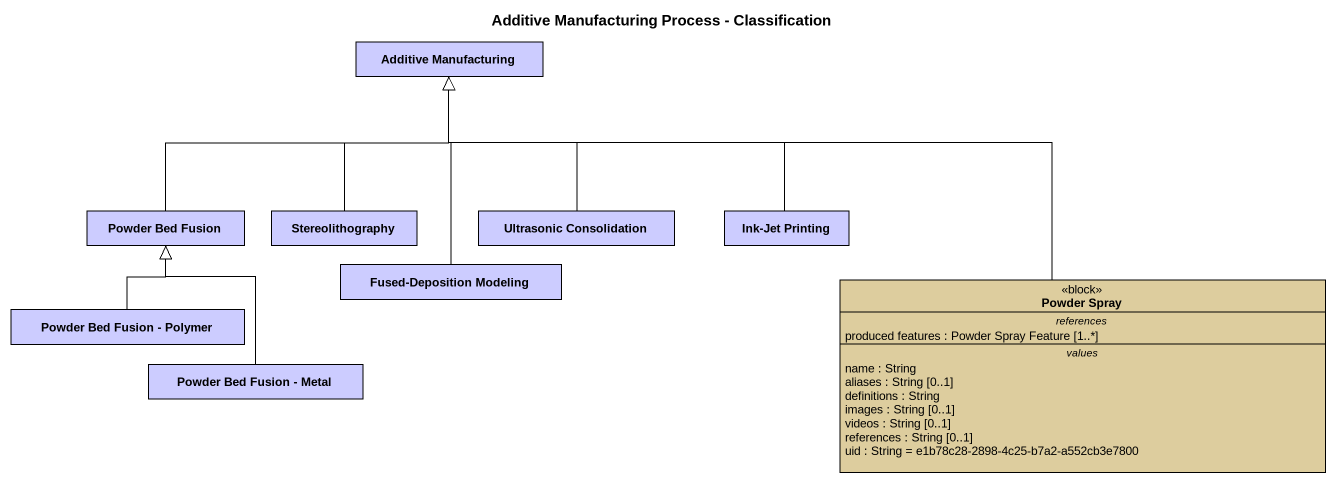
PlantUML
@startuml
title Additive Manufacturing Process - Classification
hide circle
hide empty members
class "Additive Manufacturing" as Additive_Manufacturing #CCCCFF
class "Powder Bed Fusion" as Powder_Bed_Fusion #CCCCFF
class Stereolithography #CCCCFF
class "Ultrasonic Consolidation" as Ultrasonic_Consolidation #CCCCFF
class "Ink-Jet Printing" as Ink_Jet_Printing #CCCCFF
class "Fused-Deposition Modeling" as Fused_Deposition_Modeling #CCCCFF
class "Powder Bed Fusion - Polymer" as Powder_Bed_Fusion_Polymer #CCCCFF
class "Powder Spray" as Powder_Spray <<block>> #DDCD9E {
  -- references --
  produced features : Powder Spray Feature [1..*]
  -- values --
  name : String
  aliases : String [0..1]
  definitions : String
  images : String [0..1]
  videos : String [0..1]
  references : String [0..1]
  uid : String = e1b78c28-2898-4c25-b7a2-a552cb3e7800
}
class "Powder Bed Fusion - Metal" as Powder_Bed_Fusion_Metal #CCCCFF
Powder_Bed_Fusion -right-|> Additive_Manufacturing
Stereolithography -up-|> Additive_Manufacturing
Ultrasonic_Consolidation -up-|> Additive_Manufacturing
Ink_Jet_Printing -left-|> Additive_Manufacturing
Fused_Deposition_Modeling -up-|> Additive_Manufacturing
Powder_Bed_Fusion_Polymer -up-|> Powder_Bed_Fusion
Powder_Spray -left-|> Additive_Manufacturing
Powder_Bed_Fusion_Metal -up-|> Powder_Bed_Fusion
@enduml
